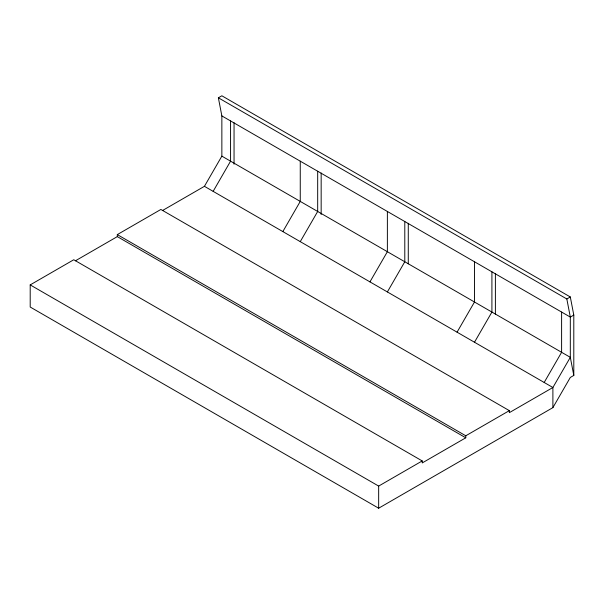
<?xml version="1.0" encoding="UTF-8"?>
<svg xmlns="http://www.w3.org/2000/svg" width="604" height="604" viewBox="0 0 604 604"><rect width="100%" height="100%" fill="white"/><g stroke="black" fill="none" stroke-linecap="round" stroke-linejoin="round"><path stroke-width="0.91" d="M162.484 210.539L204.431 186.319L221.857 156.142L221.857 115.908L218.369 97.803L221.857 95.787L570.312 296.972L573.8 315.077L573.8 375.431L570.312 377.447L552.894 407.625L378.663 508.213L30.2 307.028L30.2 284.899L73.756 259.75L422.219 460.935L422.219 462.943L465.775 437.802L465.775 435.786L117.312 234.601L117.312 236.617L465.775 437.802M213.144 191.347L230.562 161.17L230.562 120.936M282.838 231.589L300.256 201.411L300.256 161.17M300.256 241.645L317.681 211.468L317.681 171.234M369.95 281.879L387.375 251.702L387.375 211.468M387.375 291.943L404.793 261.766L404.793 221.525M457.062 332.177L474.487 302L474.487 261.766M474.487 342.234L491.913 312.057L491.913 271.823M544.181 382.475L561.607 352.298L561.607 312.057M117.312 234.601L160.875 209.46L509.338 410.637L509.338 412.653L552.894 387.504L570.312 357.326L570.312 317.085L566.831 298.98L218.369 97.803M75.372 260.83L117.312 236.617M566.831 298.98L570.312 296.972M573.8 315.077L570.312 317.085L221.857 115.908M30.2 284.899L378.663 486.084L422.219 460.935M465.775 435.786L509.338 410.637M221.857 156.142L570.312 357.326L573.8 375.431M204.431 186.319L552.894 387.504L552.894 407.625M495.393 273.582L495.393 314.133M408.281 223.284L408.281 263.835M378.663 486.084L378.663 508.213M321.162 172.993L321.162 214.488M234.05 122.695L234.05 164.19"/></g></svg>
